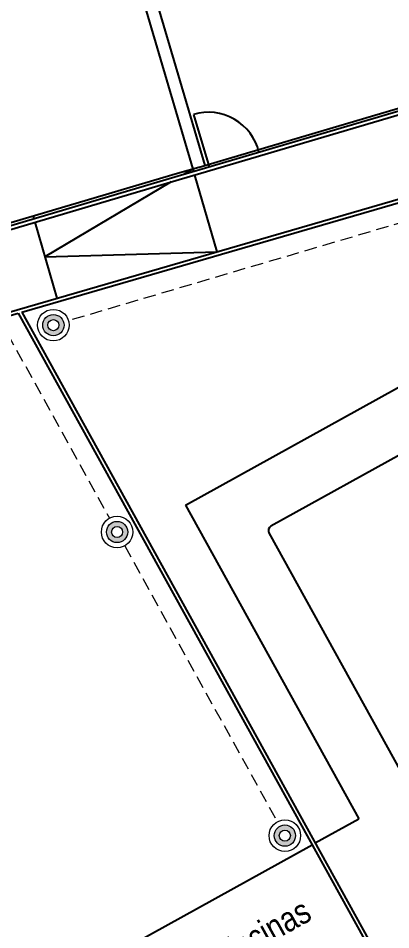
# Model space of a CAD drawing. Header units: millimetres. Extents: x 441156 to 441876, y 4514765 to 4515211.
# Drawn here: x 441522.85 to 441530.34, y 4514815.75 to 4514834.07 of the extents above; entities that cross this region are included whole.
import ezdxf

# ---------------------------------------------------------------- set-up
doc = ezdxf.new("R2010")
doc.units = ezdxf.units.MM
doc.linetypes.add('CONTINUA', pattern=[0])
doc.linetypes.add('HIDDEN', pattern=[0.375, 0.25, -0.125])
doc.layers.add('01_piscinas', color=254, linetype='Continuous')
doc.layers.add('INGIN ELECTRICIDAD ALUMBRADO', color=120, linetype='HIDDEN')
doc.layers.add('G-ANNO-TEXT', color=7, linetype='Continuous', lineweight=9)
doc.styles.add('Arial Narrow', font='ARIALN.TTF', dxfattribs={"height": 0.25})

msp = doc.modelspace()

# ---------------------------------------------------------------- hatches: boundary and pattern name
at = {"layer": 'INGIN ELECTRICIDAD ALUMBRADO', "linetype": 'CONTINUA', "lineweight": 13}
h = msp.add_hatch(color=86, dxfattribs=at)
h.dxf.hatch_style = 1
edge = h.paths.add_edge_path()
edge.add_arc((441523.55594757, 4514827.9018956), 0.11124836, 177.981989118, 537.981989118)
edge = h.paths.add_edge_path()
edge.add_arc((441523.55594757, 4514827.9018956), 0.21369962, 177.981989118, 357.981989118)
edge.add_arc((441523.55594757, 4514827.9018956), 0.21369962, 357.981989118, 537.981989118)
h = msp.add_hatch(color=86, dxfattribs=at)
h.dxf.hatch_style = 1
edge = h.paths.add_edge_path()
edge.add_arc((441524.83809062, 4514823.74480339), 0.11124836, 177.981989118, 537.981989118)
edge = h.paths.add_edge_path()
edge.add_arc((441524.83809062, 4514823.74480339), 0.21369962, 177.981989118, 357.981989118)
edge.add_arc((441524.83809062, 4514823.74480339), 0.21369962, 357.981989118, 537.981989118)
h = msp.add_hatch(color=86, dxfattribs=at)
h.dxf.hatch_style = 1
edge = h.paths.add_edge_path()
edge.add_arc((441528.21258056, 4514817.6444487), 0.11124836, 177.981989118, 537.981989118)
edge = h.paths.add_edge_path()
edge.add_arc((441528.21258056, 4514817.6444487), 0.21369962, 177.981989118, 357.981989118)
edge.add_arc((441528.21258056, 4514817.6444487), 0.21369962, 357.981989118, 537.981989118)

# ---------------------------------------------------------------- linework, layer by layer
at = {"layer": '01_piscinas'}
for p, q in [((441525.29090947, 4514834.65840832, 0.00000053), (441526.36066265, 4514831.03777286, 0.00000053)), ((441525.53066354, 4514834.72924609, 0.00000053), (441526.60041669, 4514831.10861072, 0.00000053)), ((441526.48763252, 4514831.0752875, 0.00000053), (441538.38151235, 4514834.58945399, 0.00000053)), ((441526.37482436, 4514832.13682913, 0.00000053), (441526.68640718, 4514831.08226081, 0.00000053)), ((441526.05128841, 4514830.94636513, 0.00000053), (441521.95398454, 4514829.73861566, 0.00000053)), ((441526.48053969, 4514831.07319174, 0.00000053), (441526.05128841, 4514830.94636513, 0.00000053)), ((441526.36066265, 4514831.03777287, 0.00000053), (441526.18623207, 4514830.93447905, -0.00000109)), ((441526.36066265, 4514831.03777287, 0.00000053), (441526.37448265, 4514830.99009957, -0.00000106)), ((441526.48053969, 4514831.07319174, 0.00000053), (441526.48763252, 4514831.0752875, 0.00000053)), ((441525.92304977, 4514830.77862848, -0.00000354), (441523.38377243, 4514829.27492625, -0.00002719)), ((441526.39536492, 4514830.91806431, -0.00000347), (441526.84194744, 4514829.3775381, -0.0000549)), ((441499.82095516, 4514821.54443353, -0.00000034), (441531.23183397, 4514830.65012054, 0.00000131)), ((441522.92189841, 4514828.16306888, -0.00004694), (441531.19520752, 4514830.56141513, -0.00006365)), ((441523.14737836, 4514830.09038863, 0.00000004), (441523.16119802, 4514830.04271649, -0.00000155)), ((441523.18208023, 4514829.97068144, -0.00000396), (441523.62441482, 4514828.44480887, -0.0000549)), ((441523.38377243, 4514829.27492625, -0.00002719), (441526.84194744, 4514829.3775381, -0.0000549)), ((441508.03868257, 4514823.84857943, -0.00001519), (441522.84802958, 4514828.14165507, 0.00000131)), ((441522.84802958, 4514828.14165507, -0.00006325), (441531.38657234, 4514812.71373974, 0.00000104)), ((441522.92189841, 4514828.16306888, -0.00006319), (441531.45219278, 4514812.75005721, 0.00000104)), ((441526.21273781, 4514824.28211843, -0.0000436), (441531.81234812, 4514827.38120934, -0.0000436)), ((441531.25591115, 4514825.70172662, -0.0000436), (441527.93114253, 4514823.86164139, -0.0000436)), ((441526.21273781, 4514824.28211843, -0.0000436), (441529.6998423, 4514817.98142353, -0.0000436)), ((441527.89207191, 4514823.72572418, -0.0000436), (441530.70062304, 4514818.65107735, -0.0000436)), ((441528.82479765, 4514817.49738128, -0.0000436), (441529.6998423, 4514817.98142352, -0.0000436)), ((441523.34690133, 4514814.46721222, -0.0000436), (441528.7591693, 4514817.46107811, -0.0000436))]:
    msp.add_line(p, q, dxfattribs=at)
at = {"layer": '01_piscinas', "elevation": 0.00000053}
for points in [[(441488.36147703, 4514840.63501794), (441498.88254822, 4514823.04287855), (441499.0022266, 4514823.07724494), (441504.96874427, 4514824.80916876), (441511.46914902, 4514826.68567649), (441516.06019904, 4514828.01100024), (441521.9693607, 4514829.69140232), (441526.06689455, 4514830.89921958), (441526.50330728, 4514831.0281621), (441538.39712029, 4514834.54230884), (441541.47037051, 4514835.44102805), (441541.51327342, 4514835.45357427), (441546.6929363, 4514836.96827767, 0.0058354666), (441554.77314463, 4514839.28872511, -0.0022571436), (441555.35886523, 4514839.4343453, -0.0023177097), (441555.959982, 4514839.57795839, -0.0002338764), (441555.9752604, 4514839.58154858, -0.0001087055), (441556.00353455, 4514839.58815283, -0.0248112764), (441562.52723082, 4514840.77281209, -0.026463513), (441569.55476611, 4514841.36220903, -0.0051616495), (441570.93092289, 4514841.39033601, -0.0227587176), (441579.25280141, 4514841.09564258), (441584.27949858, 4514840.78954602), (441600.23372717, 4514839.81802652)], [(441488.28720961, 4514840.61307697), (441498.8477942, 4514822.95486776), (441499.02303049, 4514823.00518795), (441504.98959869, 4514824.73712644), (441511.4899503, 4514826.61361882), (441516.08085705, 4514827.93890122), (441521.9902212, 4514829.61936088), (441526.0881, 4514830.82727982), (441526.5245586, 4514830.95623588), (441538.41827141, 4514834.47035301), (441541.49142133, 4514835.3690429), (441541.53432424, 4514835.38158912), (441546.71339255, 4514836.89611864, 0.0058339136), (441554.79313602, 4514839.21642046, -0.0022510891), (441555.37663191, 4514839.36148005, -0.002317905), (441555.97712215, 4514839.5049432, -0.0002346539), (441555.99238282, 4514839.50852925, -0.0001087055), (441556.02057791, 4514839.51511501, -0.0248121987), (441562.53719924, 4514840.69847709, -0.0264644379), (441569.55707268, 4514841.2872445, -0.0051616495), (441570.93168133, 4514841.31533984, -0.0227607777), (441579.24749072, 4514841.02082704), (441584.27493996, 4514840.71468469), (441600.2318393, 4514839.74300255)]]:
    msp.add_lwpolyline(points, format="xyb", dxfattribs=at)
at = {"layer": '01_piscinas'}
for centre, radius, start, end in [((441526.67234291, 4514831.12986205, 0.00000053), 1.05, 13.750815813, 106.460305579), ((441527.97956582, 4514823.77414748, -0.0000436), 0.1, 118.962229839, 208.962229783)]:
    msp.add_arc(centre, radius, start, end, dxfattribs=at)
at = {"layer": 'INGIN ELECTRICIDAD ALUMBRADO', "color": 86, "lineweight": 13}
for p, q in [((441522.63503592, 4514827.72745418, 0.00004293), (441524.68451401, 4514824.02243698, 0.00002735)), ((441524.99166722, 4514823.46716979, 0.00002501), (441528.05900395, 4514817.9220823, 0.0000017))]:
    msp.add_line(p, q, dxfattribs=at)
at = {"layer": 'INGIN ELECTRICIDAD ALUMBRADO', "color": 86, "lineweight": 13, "elevation": -0.00000052}
msp.add_lwpolyline([(441530.64757797, 4514829.99105541), (441523.86029507, 4514827.99155489)], dxfattribs=at)
at = {"layer": 'INGIN ELECTRICIDAD ALUMBRADO', "color": 86, "linetype": 'CONTINUA', "lineweight": 13}
for centre, radius in [((441523.55594757, 4514827.9018956, -0.0000569), 0.31727935), ((441523.55594757, 4514827.9018956, -0.0000569), 0.21369962), ((441523.55594757, 4514827.9018956, -0.0000569), 0.11124836), ((441524.83809062, 4514823.74480339, 0.00002618), 0.31727935), ((441524.83809062, 4514823.74480339, 0.00002618), 0.21369962), ((441524.83809062, 4514823.74480339, 0.00002618), 0.11124836), ((441528.21258056, 4514817.6444487, 0.00000053), 0.31727935), ((441528.21258056, 4514817.6444487, 0.00000053), 0.21369962), ((441528.21258056, 4514817.6444487, 0.00000053), 0.11124836)]:
    msp.add_circle(centre, radius, dxfattribs=at)

# ---------------------------------------------------------------- texts
at = {"layer": 'G-ANNO-TEXT', "color": 178, "true_color": 0x000926, "insert": (441526.68084037, 4514815.37157523, 0.00000053), "char_height": 0.5, "width": 4.641770625, "attachment_point": 1, "rotation": 29, "style": 'Arial Narrow'}
msp.add_mtext('Piscinas', dxfattribs=at)

doc.saveas('drawing.dxf')
